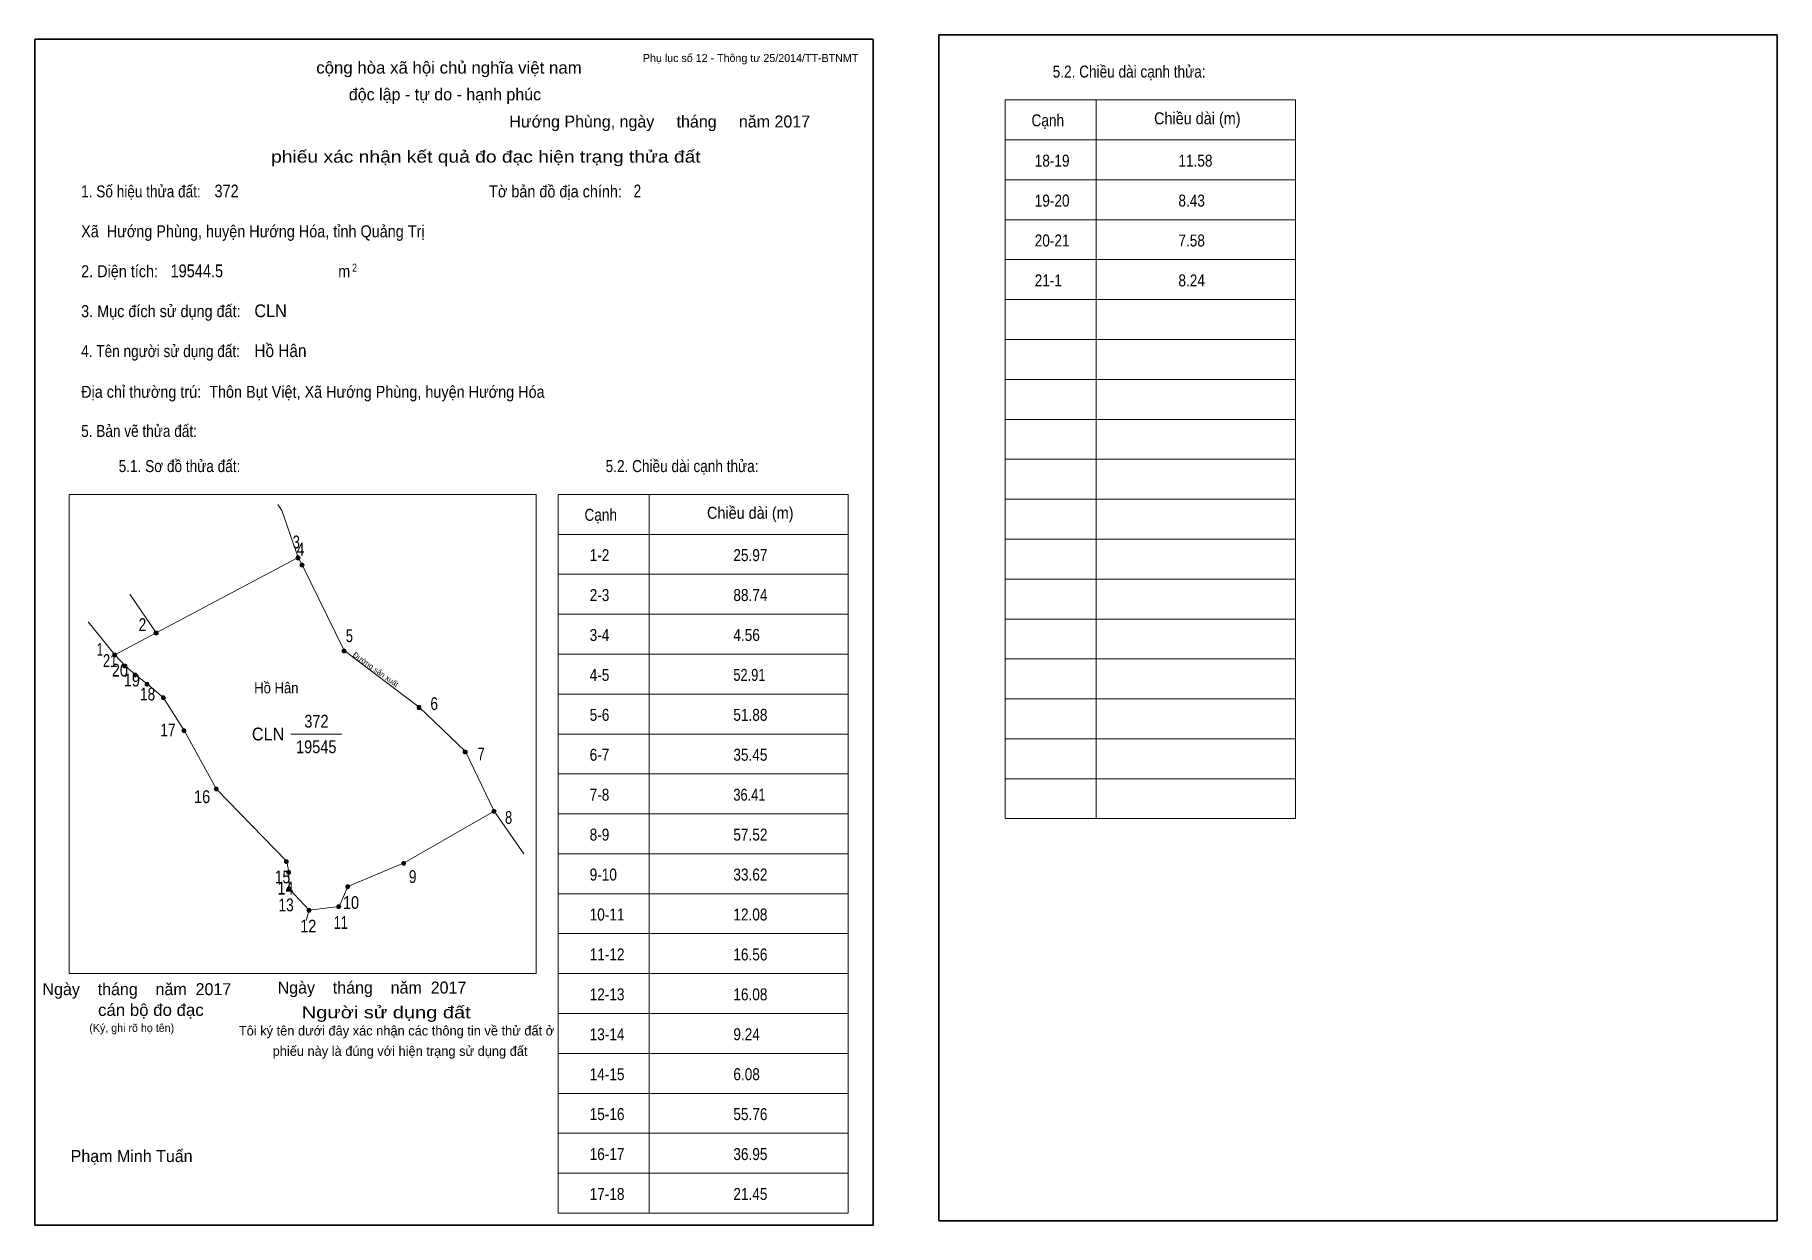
# Model space of a CAD drawing. Header units: centimetres. Extents: x 0 to 43.6, y 0 to 29.8.
import ezdxf
from ezdxf.enums import TextEntityAlignment as Align

# ---------------------------------------------------------------- set-up
doc = ezdxf.new("R2010")
doc.units = ezdxf.units.CM
doc.header["$LTSCALE"] = 0.12
for name, color, linetype in [('30', 7, 'Continuous'), ('34', 7, 'Continuous'), ('62', 7, 'Continuous')]:
    doc.layers.add(name, color=color, linetype=linetype)
for name, color, linetype, lineweight in [('32', 7, 'Continuous', 13), ('33', 7, 'Continuous', 13), ('61', 7, 'Continuous', 13), ('63', 7, 'Continuous', 13)]:
    doc.layers.add(name, color=color, linetype=linetype, lineweight=lineweight)

msp = doc.modelspace()

# ---------------------------------------------------------------- hatches: boundary and pattern name
at = {"layer": '32'}
for points in [[(6.6405, 16.7123, 1), (6.5405, 16.7123, 1)], [(6.7452, 16.5343, 1), (6.6452, 16.5343, 1)], [(3.0894, 14.8278, 1), (2.9894, 14.8278, 1)], [(7.7989, 14.3816, 1), (7.6989, 14.3816, 1)], [(2.0502, 14.2765, 1), (1.9502, 14.2765, 1)], [(2.3044, 14.0033, 1), (2.2044, 14.0033, 1)], [(2.5608, 13.775, 1), (2.4608, 13.775, 1)], [(2.8629, 13.5412, 1), (2.7629, 13.5412, 1)], [(3.2665, 13.2065, 1), (3.1665, 13.2065, 1)], [(9.6734, 12.9641, 1), (9.5734, 12.9641, 1)], [(3.7861, 12.3856, 1), (3.6861, 12.3856, 1)], [(10.8309, 11.8511, 1), (10.7309, 11.8511, 1)], [(4.5952, 10.9201, 1), (4.4952, 10.9201, 1)], [(11.5502, 10.3666, 1), (11.4502, 10.3666, 1)], [(6.3538, 9.1068, 1), (6.2538, 9.1068, 1)], [(6.4081, 8.8368, 1), (6.3081, 8.8368, 1)], [(9.2933, 9.0642, 1), (9.1933, 9.0642, 1)], [(6.4186, 8.4182, 1), (6.3186, 8.4182, 1)], [(7.889, 8.4753, 1), (7.789, 8.4753, 1)], [(6.9178, 7.8877, 1), (6.8178, 7.8877, 1)], [(7.6625, 7.977, 1), (7.5625, 7.977, 1)]]:
    msp.add_hatch(color=256, dxfattribs=at).paths.add_polyline_path(points)

# ---------------------------------------------------------------- linework, layer by layer
for centre in [(6.5905, 16.7123), (6.6952, 16.5343), (3.0394, 14.8278), (7.7489, 14.3816), (2.0002, 14.2765), (2.2544, 14.0033), (2.5108, 13.775), (2.8129, 13.5412), (3.2165, 13.2065), (9.6234, 12.9641), (3.7361, 12.3856), (10.7809, 11.8511), (4.5452, 10.9201), (11.5002, 10.3666), (6.3038, 9.1068), (6.3581, 8.8368), (9.2433, 9.0642), (6.3686, 8.4182), (7.839, 8.4753), (6.8678, 7.8877), (7.6125, 7.977)]:
    msp.add_circle(centre, 0.05, dxfattribs=at)
at = {"layer": '33'}
msp.add_line((6.41, 12.3), (7.69, 12.3), dxfattribs=at)
at = {"layer": '61'}
for p, q in [((2.38, 15.8), (3.04, 14.83)), ((2, 14.28), (1.34, 15.11)), ((6.87, 7.89), (6.8, 7.63))]:
    msp.add_line(p, q, dxfattribs=at)
for points in [[(6.09, 18.05), (6.19, 17.9), (6.6, 16.72), (3.04, 14.83), (2, 14.28)], [(11.51, 10.37), (10.79, 11.86), (9.63, 12.97), (7.75, 14.39), (6.7, 16.54), (6.6, 16.72)], [(2, 14.28), (2.26, 14.01), (2.52, 13.78), (2.82, 13.55), (3.22, 13.21), (3.74, 12.39), (4.55, 10.92), (6.31, 9.11), (6.36, 8.84), (6.37, 8.42), (6.87, 7.89), (6.8, 7.63)], [(6.87, 7.89), (7.62, 7.98), (7.84, 8.48), (9.25, 9.07), (11.51, 10.37), (12.25, 9.3)]]:
    msp.add_lwpolyline(points, dxfattribs=at)
at = {"layer": '63'}
for p, q in [((24.31, 28.18), (31.58, 28.18)), ((24.31, 10.18), (24.31, 28.18)), ((26.59, 10.18), (26.59, 28.18)), ((31.58, 10.18), (31.58, 28.18)), ((24.31, 27.18), (31.58, 27.18)), ((24.31, 26.18), (31.58, 26.18)), ((24.31, 25.18), (31.58, 25.18)), ((24.31, 24.18), (31.58, 24.18)), ((24.31, 23.18), (31.58, 23.18)), ((24.31, 22.18), (31.58, 22.18)), ((24.31, 21.18), (31.58, 21.18)), ((24.31, 20.18), (31.58, 20.18)), ((24.31, 19.18), (31.58, 19.18)), ((0.86, 18.3), (12.56, 18.3)), ((0.86, 6.3), (0.86, 18.3)), ((12.56, 6.3), (12.56, 18.3)), ((13.11, 18.3), (20.38, 18.3)), ((13.11, 0.3), (13.11, 18.3)), ((15.39, 0.3), (15.39, 18.3)), ((20.38, 0.3), (20.38, 18.3)), ((24.31, 18.18), (31.58, 18.18)), ((13.11, 17.3), (20.38, 17.3)), ((24.31, 17.18), (31.58, 17.18)), ((13.11, 16.3), (20.38, 16.3)), ((24.31, 16.18), (31.58, 16.18)), ((13.11, 15.3), (20.38, 15.3)), ((24.31, 15.18), (31.58, 15.18)), ((13.11, 14.3), (20.38, 14.3)), ((24.31, 14.18), (31.58, 14.18)), ((13.11, 13.3), (20.38, 13.3)), ((24.31, 13.18), (31.58, 13.18)), ((13.11, 12.3), (20.38, 12.3)), ((24.31, 12.18), (31.58, 12.18)), ((24.31, 12.18), (31.58, 12.18)), ((13.11, 11.3), (20.38, 11.3)), ((24.31, 11.18), (31.58, 11.18)), ((13.11, 10.3), (20.38, 10.3)), ((24.31, 10.18), (31.58, 10.18)), ((13.11, 9.3), (20.38, 9.3)), ((13.11, 8.3), (20.38, 8.3)), ((13.11, 7.3), (20.38, 7.3)), ((0.86, 6.3), (12.56, 6.3)), ((13.11, 6.3), (20.38, 6.3)), ((13.11, 5.3), (20.38, 5.3)), ((13.11, 4.3), (20.38, 4.3)), ((13.11, 3.3), (20.38, 3.3)), ((13.11, 2.3), (20.38, 2.3)), ((13.11, 2.3), (20.38, 2.3)), ((13.11, 1.3), (20.38, 1.3)), ((13.11, 0.3), (20.38, 0.3))]:
    msp.add_line(p, q, dxfattribs=at)
at = {"layer": '63', "lineweight": 35}
for points in [[(0, 0), (0, 29.7), (21, 29.7), (21, 0)], [(22.65, 0.11), (22.65, 29.81), (43.65, 29.81), (43.65, 0.11)]]:
    msp.add_lwpolyline(points, close=True, dxfattribs=at)

# ---------------------------------------------------------------- texts
at = {"layer": '30'}
for s, width, p in [('18-19', 0.85, (25.05, 26.51)), ('11.58', 0.85, (28.65, 26.51)), ('19-20', 0.85, (25.05, 25.51)), ('8.43', 0.85, (28.65, 25.51)), ('20-21', 0.85, (25.05, 24.51)), ('7.58', 0.85, (28.65, 24.51)), ('21-1', 0.85, (25.05, 23.51)), ('8.24', 0.85, (28.65, 23.51)), ('1-2', 0.85, (13.9, 16.63)), ('25.97', 0.85, (17.5, 16.63)), ('2-3', 0.85, (13.9, 15.63)), ('88.74', 0.85, (17.5, 15.63)), ('3-4', 0.85, (13.9, 14.63)), ('4.56', 0.85, (17.5, 14.63)), ('4-5', 0.85, (13.9, 13.63)), ('52.91', 0.8, (17.5, 13.63)), ('5-6', 0.85, (13.9, 12.63)), ('51.88', 0.85, (17.5, 12.63)), ('6-7', 0.85, (13.9, 11.63)), ('35.45', 0.85, (17.5, 11.63)), ('7-8', 0.85, (13.9, 10.63)), ('36.41', 0.8, (17.5, 10.63)), ('8-9', 0.85, (13.9, 9.63)), ('57.52', 0.85, (17.5, 9.63)), ('9-10', 0.85, (13.9, 8.63)), ('33.62', 0.85, (17.5, 8.63)), ('10-11', 0.85, (13.9, 7.63)), ('12.08', 0.85, (17.5, 7.63)), ('11-12', 0.85, (13.9, 6.63)), ('16.56', 0.85, (17.5, 6.63)), ('12-13', 0.85, (13.9, 5.63)), ('16.08', 0.85, (17.5, 5.63)), ('13-14', 0.85, (13.9, 4.63)), ('9.24', 0.85, (17.5, 4.63)), ('14-15', 0.85, (13.9, 3.63)), ('6.08', 0.85, (17.5, 3.63)), ('15-16', 0.85, (13.9, 2.63)), ('55.76', 0.85, (17.5, 2.63)), ('16-17', 0.85, (13.9, 1.63)), ('36.95', 0.85, (17.5, 1.63)), ('17-18', 0.85, (13.9, 0.63)), ('21.45', 0.85, (17.5, 0.63))]:
    msp.add_text(s, height=0.3, dxfattribs=dict(at, width=width)).set_placement(p)
at = {"layer": '32'}
for s, width, p in [('3', 0.75, (6.55, 16.95)), ('4', 0.8, (6.655, 16.77)), ('2', 0.8, (2.695, 14.88)), ('5', 0.75, (7.88, 14.6)), ('1', 0.65, (1.63, 14.26)), ('21', 0.75, (1.885, 13.98)), ('20', 0.85, (2.13, 13.74)), ('19', 0.85, (2.43, 13.49)), ('18', 0.8, (2.825, 13.14)), ('6', 0.8, (10.005, 12.9)), ('17', 0.8, (3.335, 12.24)), ('7', 0.75, (11.18, 11.64)), ('16', 0.85, (4.19, 10.57)), ('8', 0.75, (11.87, 10.05)), ('15', 0.8, (6.205, 8.56)), ('9', 0.8, (9.465, 8.57)), ('14', 0.85, (6.28, 8.28)), ('13', 0.8, (6.295, 7.86)), ('10', 0.85, (7.92, 7.92)), ('12', 0.85, (6.85, 7.33)), ('11', 0.75, (7.665, 7.42))]:
    msp.add_text(s, height=0.32, dxfattribs=dict(at, width=width)).set_placement(p, align=Align.CENTER)
at = {"layer": '33', "width": 0.85}
for s, p in [('372', (7.055, 12.46)), ('19545', (7.05, 11.82))]:
    msp.add_text(s, height=0.32, dxfattribs=at).set_placement(p, align=Align.CENTER)
at = {"layer": '33', "width": 0.95}
msp.add_text('CLN', height=0.32, dxfattribs=at).set_placement((6.25, 12.14), align=Align.RIGHT)
at = {"layer": '34'}
for s, width, p in [('372', 0.85, (4.5, 25.74)), ('2', 0.8, (15, 25.74)), ('19544.5', 0.85, (3.4, 23.74)), ('CLN', 0.95, (5.5, 22.74)), ('Hồ Hân', 0.9, (5.5, 21.74))]:
    msp.add_text(s, height=0.32, dxfattribs=dict(at, width=width)).set_placement(p)
at = {"layer": '62'}
msp.add_text('Đường sản xuất', height=0.1359, rotation=324.384, dxfattribs=at).set_placement((8.5004, 13.8615), align=Align.CENTER)
at = {"layer": '62', "width": 0.9}
msp.add_text('Hồ Hân', height=0.2718, dxfattribs=at).set_placement((6.05, 13.32), align=Align.CENTER)
at = {"layer": '63'}
for s, height, p in [('Phụ lục số 12 - Thông tư 25/2014/TT-BTNMT', 0.2, (20.63, 29.13)), ('Ngày    tháng    năm  2017', 0.3, (10.81, 5.8)), ('Ngày    tháng    năm  2017', 0.3, (4.92, 5.76)), ('(Ký, ghi rõ họ tên)', 0.2, (3.49, 4.84))]:
    msp.add_text(s, height=height, dxfattribs=at).set_placement(p, align=Align.RIGHT)
at = {"layer": '63', "width": 1.05}
msp.add_text('cộng hòa xã hội chủ nghĩa việt nam', height=0.3, dxfattribs=at).set_placement((10.375, 28.84), align=Align.CENTER)
at = {"layer": '63'}
for s, height, width, p in [('5.2. Chiều dài cạnh thửa:', 0.3, 0.85, (25.5, 28.74)), ('Cạnh', 0.3, 0.85, (24.97, 27.52)), ('Chiều dài (m)', 0.3, 0.9, (28.04, 27.57)), ('1. Số hiệu thửa đất:', 0.3, 0.85, (1.16, 25.74)), ('Tờ bản đồ địa chính:', 0.3, 0.9, (11.38, 25.74)), ('Xã  Hướng Phùng, huyện Hướng Hóa, tỉnh Quảng Trị', 0.3, 0.9, (1.16, 24.74)), ('2. Diện tích:', 0.3, 0.9, (1.16, 23.74)), ('2', 0.2, 0.8, (7.95, 23.88)), ('m', 0.3, 0.9, (7.6, 23.74)), ('3. Mục đích sử dụng đất:', 0.3, 0.9, (1.16, 22.74)), ('4. Tên người sử dụng đất:', 0.3, 0.85, (1.16, 21.74)), ('Địa chỉ thường trú:  Thôn Bụt Việt, Xã Hướng Phùng, huyện Hướng Hóa', 0.3, 0.9, (1.16, 20.72)), ('5. Bản vẽ thửa đất:', 0.3, 0.85, (1.16, 19.74)), ('5.1. Sơ đồ thửa đất:', 0.3, 0.85, (2.1, 18.86)), ('5.2. Chiều dài cạnh thửa:', 0.3, 0.85, (14.3, 18.86)), ('Cạnh', 0.3, 0.85, (13.77, 17.64)), ('Chiều dài (m)', 0.3, 0.9, (16.84, 17.69))]:
    msp.add_text(s, height=height, dxfattribs=dict(at, width=width)).set_placement(p)
for s, height, p in [('độc lập - tự do - hạnh phúc', 0.3, (10.275, 28.17)), ('Hướng Phùng, ngày     tháng     năm 2017', 0.3, (15.655, 27.49)), ('Tôi ký tên dưới đây xác nhận các thông tin về thử đất ở ', 0.24, (9.105, 4.75)), ('phiếu này là đúng với hiện trạng sử dụng đất', 0.24, (9.15, 4.24)), ('Phạm Minh Tuấn', 0.3, (2.425, 1.58))]:
    msp.add_text(s, height=height, dxfattribs=at).set_placement(p, align=Align.CENTER)
for s, width, p in [('phiếu xác nhận kết quả đo đạc hiện trạng thửa đất', 1.2, (16.68, 26.61)), ('cán bộ đo đạc', 1.05, (4.23, 5.24)), ('Người sử dụng đất', 1.25, (10.92, 5.18))]:
    msp.add_text(s, height=0.3, dxfattribs=dict(at, width=width)).set_placement(p, align=Align.RIGHT)

doc.saveas('drawing.dxf')
